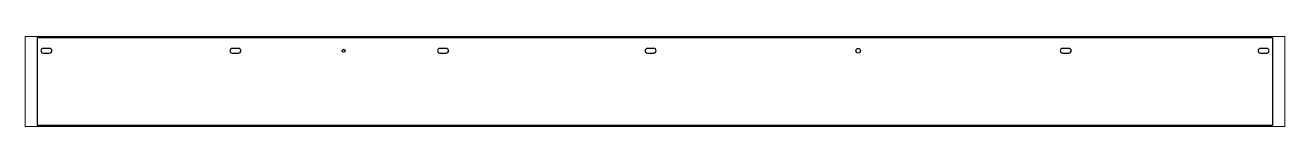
# Paper-space layout 'Layout1' of a CAD drawing. Header units: millimetres. Extents: x 0 to 257, y 88 to 107.
# The model-space entities are those that its viewports show. They can reach past a viewport. Long polylines and large blocks are cut down to what shows.
import ezdxf

# ---------------------------------------------------------------- set-up
doc = ezdxf.new("R2010")
doc.units = ezdxf.units.MM
doc.header["$LTSCALE"] = 25
doc.layers.add('3_Pezzi', color=7, linetype='Continuous')
doc.layers.add('5_Bulloni', color=7, linetype='Continuous')

# ---------------------------------------------------------------- blocks, each defined once
blk = doc.blocks.new('BL1553344781_00001')
at = {"layer": '5_Bulloni', "color": 4, "linetype": 'Continuous'}
for p, q in [((27.2, 75.3), (12.7, 75.3)), ((12.7, 64.8), (27.2, 64.8))]:
    blk.add_line(p, q, dxfattribs=at)
for centre, start, end in [((12.7, 70), 90, 270), ((27.2, 70), 270, 90)]:
    blk.add_arc(centre, 5.25, start, end, dxfattribs=at)
blk = doc.blocks.new('BL1553344781_00002')
at = {"layer": '5_Bulloni', "color": 4, "linetype": 'Continuous'}
for p, q in [((455.3, 75.3), (440.8, 75.3)), ((440.8, 64.8), (455.3, 64.8))]:
    blk.add_line(p, q, dxfattribs=at)
for centre, start, end in [((440.8, 70), 90, 270), ((455.3, 70), 270, 90)]:
    blk.add_arc(centre, 5.25, start, end, dxfattribs=at)
blk = doc.blocks.new('BL1553344781_00003')
at = {"layer": '5_Bulloni', "color": 2, "linetype": 'Continuous'}
blk.add_circle((693, 70), 3.25, dxfattribs=at)
blk = doc.blocks.new('BL1553344781_00004')
at = {"layer": '5_Bulloni', "color": 2, "linetype": 'Continuous'}
blk.add_circle((1858, 70), 5.25, dxfattribs=at)
blk = doc.blocks.new('BL1553344781_00005')
at = {"layer": '5_Bulloni', "color": 4, "linetype": 'Continuous'}
for p, q in [((925.3, 75.3), (910.8, 75.3)), ((910.8, 64.8), (925.3, 64.8))]:
    blk.add_line(p, q, dxfattribs=at)
for centre, start, end in [((910.8, 70), 90, 270), ((925.3, 70), 270, 90)]:
    blk.add_arc(centre, 5.25, start, end, dxfattribs=at)
blk = doc.blocks.new('BL1553344781_00006')
at = {"layer": '5_Bulloni', "color": 4, "linetype": 'Continuous'}
for p, q in [((1395.2, 75.3), (1380.7, 75.3)), ((1380.7, 64.8), (1395.2, 64.8))]:
    blk.add_line(p, q, dxfattribs=at)
for centre, start, end in [((1380.7, 70), 90, 270), ((1395.2, 70), 270, 90)]:
    blk.add_arc(centre, 5.25, start, end, dxfattribs=at)
blk = doc.blocks.new('BL1553344781_00007')
at = {"layer": '5_Bulloni', "color": 4, "linetype": 'Continuous'}
for p, q in [((2335.2, 75.3), (2320.8, 75.3)), ((2320.8, 64.8), (2335.2, 64.8))]:
    blk.add_line(p, q, dxfattribs=at)
for centre, start, end in [((2320.8, 70), 90, 270), ((2335.2, 70), 270, 90)]:
    blk.add_arc(centre, 5.25, start, end, dxfattribs=at)
blk = doc.blocks.new('BL1553344781_00008')
at = {"layer": '5_Bulloni', "color": 4, "linetype": 'Continuous'}
for p, q in [((2783.3, 75.3), (2768.8, 75.3)), ((2768.8, 64.8), (2783.3, 64.8))]:
    blk.add_line(p, q, dxfattribs=at)
for centre, start, end in [((2768.8, 70), 90, 270), ((2783.3, 70), 270, 90)]:
    blk.add_arc(centre, 5.25, start, end, dxfattribs=at)
blk = doc.blocks.new('BL1553344781_00009')
at = {"layer": '3_Pezzi', "color": 3, "linetype": 'Continuous'}
for p, q in [((0, -100), (0, 100)), ((0, 100), (2796, 100)), ((2796, 100), (2796, -100)), ((2796, -100), (0, -100))]:
    blk.add_line(p, q, dxfattribs=at)

msp = doc.modelspace()

# ---------------------------------------------------------------- block references
at = {"layer": '3_Pezzi'}
msp.add_blockref('BL1553344781_00009', (0, 0), dxfattribs=at)
at = {"layer": '5_Bulloni'}
for name in ['BL1553344781_00001', 'BL1553344781_00002', 'BL1553344781_00003', 'BL1553344781_00005', 'BL1553344781_00006', 'BL1553344781_00004', 'BL1553344781_00007', 'BL1553344781_00008']:
    msp.add_blockref(name, (0, 0), dxfattribs=at)

psp = doc.layouts.get("Layout1")

# ---------------------------------------------------------------- viewports
at = {"layer": '0'}
psp.add_viewport(center=(128.5, 97.5), size=(257, 18.38342), view_center_point=(1398, 0), view_height=204.00019, dxfattribs=at)

doc.saveas('drawing.dxf')
